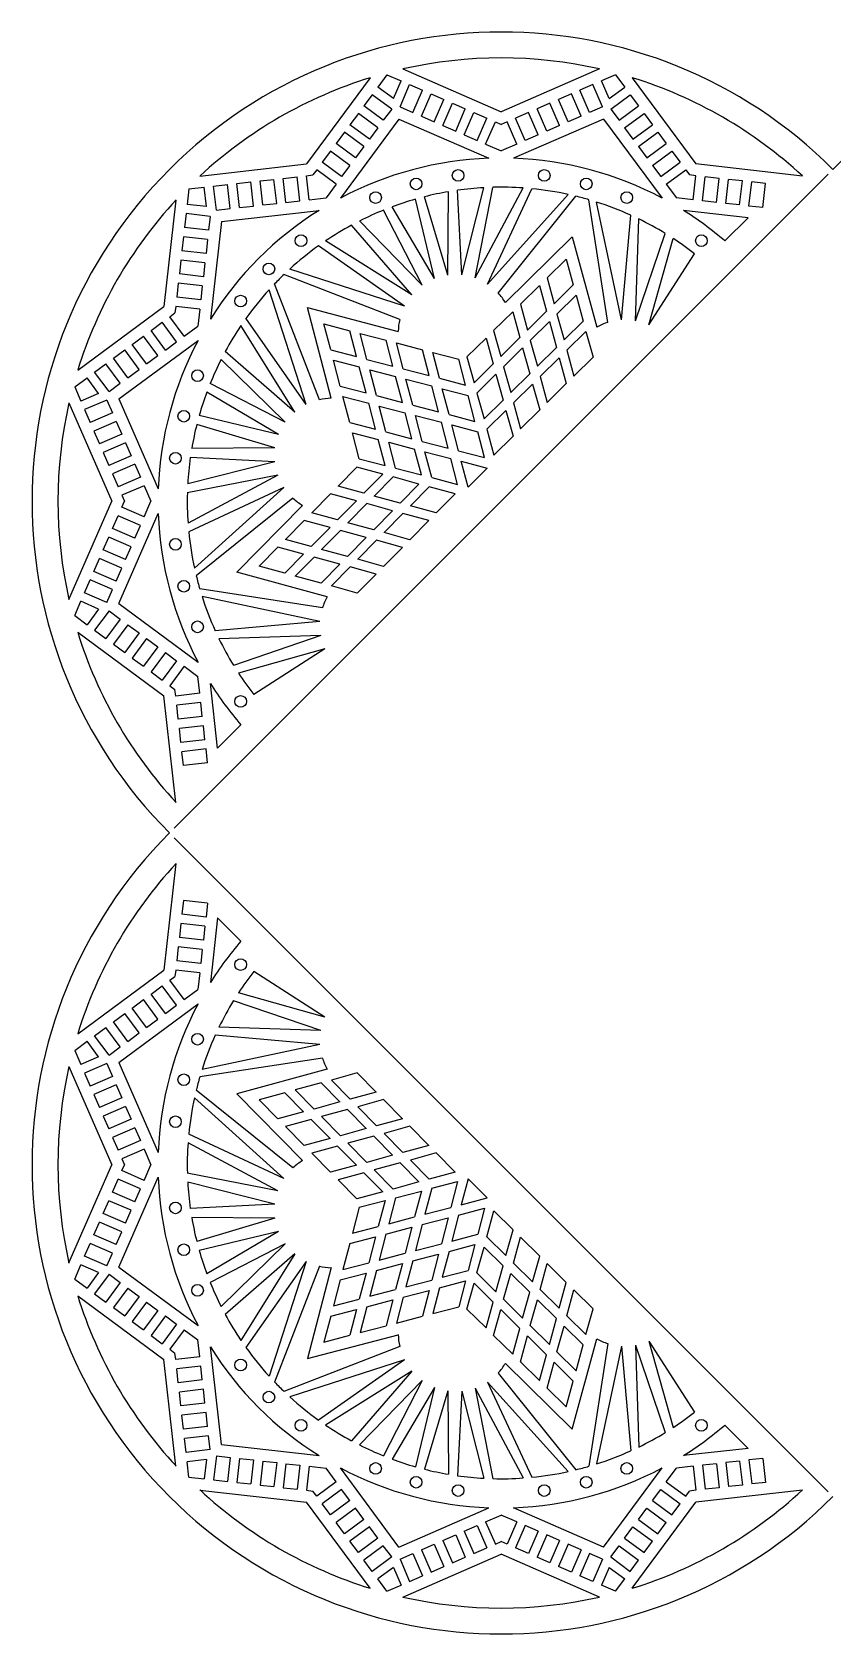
# Model space of a CAD drawing. Extents: x 65 to 312, y -7 to 240.
# Drawn here: x 64.6 to 188.4, y -7.2 to 240.3 of the extents above; entities that cross this region are included whole.
import ezdxf

# ---------------------------------------------------------------- set-up
doc = ezdxf.new("R2010")
doc.units = 0
doc.layers.get('0').update_dxf_attribs({"linetype": 'CONTINUOUS'})

msp = doc.modelspace()

# ---------------------------------------------------------------- linework, layer by layer
for p, q in [((116.86, 233.29), (107.02, 219.97)), ((119.45, 233.76), (118.03, 231.84)), ((119.45, 233.76), (121.64, 232.8)), ((120.44, 230.06), (121.64, 232.8)), ((121.93, 234.64), (137.11, 228.03)), ((152.29, 234.64), (137.11, 228.03)), ((154.77, 233.76), (152.58, 232.8)), ((153.78, 230.06), (152.58, 232.8)), ((154.77, 233.76), (156.19, 231.84)), ((157.36, 233.29), (167.2, 219.97)), ((117.17, 230.67), (115.88, 228.93)), ((120.18, 228.45), (117.17, 230.67)), ((120.44, 230.06), (118.03, 231.84)), ((121.47, 228.8), (122.96, 232.23)), ((122.96, 232.23), (124.94, 231.36)), ((123.45, 227.94), (124.94, 231.36)), ((124.78, 227.36), (126.27, 230.78)), ((126.27, 230.78), (128.25, 229.92)), ((147.95, 230.78), (145.96, 229.92)), ((149.44, 227.36), (147.95, 230.78)), ((151.25, 232.23), (149.27, 231.36)), ((150.76, 227.94), (149.27, 231.36)), ((152.75, 228.8), (151.25, 232.23)), ((153.78, 230.06), (156.19, 231.84)), ((154.04, 228.45), (157.04, 230.67)), ((157.04, 230.67), (158.33, 228.93)), ((115.03, 227.77), (113.74, 226.03)), ((118.03, 225.55), (115.03, 227.77)), ((118.89, 226.71), (115.88, 228.93)), ((120.18, 228.45), (118.89, 226.71)), ((121.47, 228.8), (123.45, 227.94)), ((126.76, 226.49), (128.25, 229.92)), ((128.08, 225.92), (129.58, 229.34)), ((129.58, 229.34), (131.56, 228.48)), ((130.07, 225.05), (131.56, 228.48)), ((131.39, 224.47), (132.89, 227.9)), ((132.89, 227.9), (134.87, 227.03)), ((141.33, 227.9), (139.34, 227.03)), ((142.82, 224.47), (141.33, 227.9)), ((144.64, 229.34), (142.65, 228.48)), ((144.14, 225.05), (142.65, 228.48)), ((146.13, 225.92), (144.64, 229.34)), ((147.45, 226.49), (145.96, 229.92)), ((152.75, 228.8), (150.76, 227.94)), ((154.04, 228.45), (155.32, 226.71)), ((155.32, 226.71), (158.33, 228.93)), ((156.18, 225.55), (159.19, 227.77)), ((159.19, 227.77), (160.47, 226.03)), ((121.28, 226.91), (112.26, 214.7)), ((116.74, 223.81), (113.74, 226.03)), ((118.03, 225.55), (116.74, 223.81)), ((121.28, 226.91), (135.2, 220.85)), ((124.78, 227.36), (126.76, 226.49)), ((128.08, 225.92), (130.07, 225.05)), ((133.38, 223.61), (134.87, 227.03)), ((134.7, 223.03), (136.2, 226.46)), ((136.2, 226.46), (137.11, 226.06)), ((138.02, 226.46), (137.11, 226.06)), ((139.51, 223.03), (138.02, 226.46)), ((152.93, 226.91), (139.01, 220.85)), ((140.83, 223.61), (139.34, 227.03)), ((146.13, 225.92), (144.14, 225.05)), ((149.44, 227.36), (147.45, 226.49)), ((152.93, 226.91), (161.96, 214.7)), ((156.18, 225.55), (157.47, 223.81)), ((157.47, 223.81), (160.47, 226.03)), ((112.88, 224.87), (111.59, 223.13)), ((114.6, 220.91), (111.59, 223.13)), ((115.89, 222.65), (112.88, 224.87)), ((131.39, 224.47), (133.38, 223.61)), ((134.7, 223.03), (137.11, 221.98)), ((139.51, 223.03), (137.11, 221.98)), ((142.82, 224.47), (140.83, 223.61)), ((158.33, 222.65), (161.33, 224.87)), ((159.61, 220.91), (162.62, 223.13)), ((161.33, 224.87), (162.62, 223.13)), ((110.74, 221.96), (109.45, 220.22)), ((113.74, 219.74), (110.74, 221.96)), ((115.89, 222.65), (114.6, 220.91)), ((158.33, 222.65), (159.61, 220.91)), ((160.47, 219.74), (163.48, 221.96)), ((163.48, 221.96), (164.76, 220.22)), ((86.57, 117.32), (187.64, 218.38)), ((90.56, 218.1), (107.02, 219.97)), ((103.43, 217.74), (105.58, 217.99)), ((106, 214.27), (105.58, 217.99)), ((107.01, 218.15), (108, 218.26)), ((107.43, 214.44), (107.01, 218.15)), ((108.59, 219.06), (108, 218.26)), ((111.6, 216.84), (108.59, 219.06)), ((112.45, 218), (109.45, 220.22)), ((113.74, 219.74), (112.45, 218)), ((160.47, 219.74), (161.76, 218)), ((161.76, 218), (164.76, 220.22)), ((162.62, 216.84), (165.62, 219.06)), ((165.62, 219.06), (166.21, 218.26)), ((167.2, 218.15), (166.21, 218.26)), ((166.78, 214.44), (167.2, 218.15)), ((183.65, 218.1), (167.2, 219.97)), ((168.22, 214.27), (168.64, 217.99)), ((170.79, 217.74), (168.64, 217.99)), ((88.86, 216.1), (88.59, 213.72)), ((88.86, 216.1), (91.23, 216.36)), ((91.57, 213.39), (91.23, 216.36)), ((92.67, 216.53), (94.82, 216.77)), ((93.09, 212.81), (92.67, 216.53)), ((95.24, 213.06), (94.82, 216.77)), ((96.25, 216.93), (98.4, 217.18)), ((96.67, 213.22), (96.25, 216.93)), ((98.82, 213.46), (98.4, 217.18)), ((99.84, 217.34), (101.99, 217.58)), ((100.26, 213.63), (99.84, 217.34)), ((102.41, 213.87), (101.99, 217.58)), ((103.85, 214.03), (103.43, 217.74)), ((111.6, 216.84), (110.04, 214.73)), ((128.85, 202.8), (128.95, 215.68)), ((131, 202.84), (130.37, 215.9)), ((131, 202.84), (134.42, 216.29)), ((133.09, 202.37), (135.83, 216.35)), ((133.09, 202.37), (140.51, 216.25)), ((135.01, 201.41), (141.86, 216.14)), ((162.62, 216.84), (164.17, 214.73)), ((170.37, 214.03), (170.79, 217.74)), ((171.8, 213.87), (172.22, 217.58)), ((174.37, 217.34), (172.22, 217.58)), ((173.95, 213.63), (174.37, 217.34)), ((175.39, 213.46), (175.81, 217.18)), ((177.96, 216.93), (175.81, 217.18)), ((177.54, 213.22), (177.96, 216.93)), ((86.85, 214.39), (84.99, 197.94)), ((91.57, 213.39), (88.59, 213.72)), ((93.09, 212.81), (95.24, 213.06)), ((96.67, 213.22), (98.82, 213.46)), ((100.26, 213.63), (102.41, 213.87)), ((103.85, 214.03), (106, 214.27)), ((107.43, 214.44), (110.04, 214.73)), ((126.78, 202.25), (120.26, 213.35)), ((126.78, 202.25), (123.85, 214.52)), ((128.85, 202.8), (125.25, 214.9)), ((135.01, 201.41), (147.46, 215.25)), ((136.64, 200.02), (148.66, 214.97)), ((153.6, 195.48), (150.67, 214.44)), ((155.71, 195.87), (151.84, 214.08)), ((166.78, 214.44), (164.17, 214.73)), ((170.37, 214.03), (168.22, 214.27)), ((173.95, 213.63), (171.8, 213.87)), ((177.54, 213.22), (175.39, 213.46)), ((88.43, 212.29), (88.18, 210.14)), ((92.14, 211.87), (88.43, 212.29)), ((92.14, 211.87), (91.9, 209.72)), ((93.87, 211.09), (92.16, 196)), ((93.87, 211.09), (108.96, 212.79)), ((123.32, 199.76), (113.96, 210.49)), ((124.9, 201.21), (115.21, 211.15)), ((124.9, 201.21), (118.92, 212.83)), ((155.71, 195.87), (157.14, 212.04)), ((157.85, 195.74), (158.36, 211.47)), ((175.26, 211.66), (165.26, 212.79)), ((171.67, 208.07), (175.26, 211.66)), ((88.02, 208.7), (87.78, 206.55)), ((91.73, 208.28), (88.02, 208.7)), ((91.9, 209.72), (88.18, 210.14)), ((91.73, 208.28), (91.49, 206.13)), ((123.32, 199.76), (109.96, 208.06)), ((137.75, 198.54), (148.06, 208.72)), ((148.06, 208.72), (151.89, 194.75)), ((157.85, 195.74), (162.46, 209.22)), ((159.9, 195.1), (163.66, 208.46)), ((91.49, 206.13), (87.78, 206.55)), ((122.14, 197.97), (108.85, 207.29)), ((159.9, 195.1), (166.97, 206.09)), ((87.62, 205.12), (87.37, 202.96)), ((91.33, 204.7), (87.62, 205.12)), ((91.33, 204.7), (91.09, 202.54)), ((122.14, 197.97), (104.44, 203.73)), ((144.19, 202.36), (147.13, 205.27)), ((147.13, 205.27), (148.23, 201.28)), ((87.21, 201.53), (86.97, 199.38)), ((90.92, 201.11), (87.21, 201.53)), ((91.09, 202.54), (87.37, 202.96)), ((90.92, 201.11), (90.68, 198.96)), ((106.99, 182.81), (101.23, 200.51)), ((109.01, 183.53), (102.07, 201.42)), ((121.42, 195.95), (103.54, 202.88)), ((140.07, 198.29), (143.01, 201.2)), ((143.01, 201.2), (144.11, 197.21)), ((144.19, 202.36), (145.29, 198.37)), ((145.29, 198.37), (148.23, 201.28)), ((90.68, 198.96), (86.97, 199.38)), ((140.07, 198.29), (141.16, 194.3)), ((145.72, 196.77), (148.67, 199.68)), ((148.67, 199.68), (149.76, 195.69)), ((71.67, 188.1), (84.99, 197.94)), ((85.89, 196.36), (86.69, 196.95)), ((88.11, 193.36), (85.89, 196.36)), ((86.81, 197.94), (86.69, 196.95)), ((90.52, 197.52), (86.81, 197.94)), ((90.52, 197.52), (90.22, 194.92)), ((106.99, 182.81), (97.66, 196.11)), ((107.18, 197.77), (121.2, 194.1)), ((110.85, 183.75), (107.18, 197.77)), ((135.94, 194.22), (138.89, 197.13)), ((138.89, 197.13), (139.99, 193.13)), ((141.16, 194.3), (144.11, 197.21)), ((141.6, 192.7), (144.55, 195.61)), ((144.55, 195.61), (145.64, 191.62)), ((145.72, 196.77), (146.82, 192.78)), ((146.82, 192.78), (149.76, 195.69)), ((80.09, 192.07), (81.83, 193.36)), ((84.05, 190.36), (81.83, 193.36)), ((82.99, 194.22), (84.73, 195.51)), ((85.21, 191.21), (82.99, 194.22)), ((86.95, 192.5), (84.73, 195.51)), ((88.11, 193.36), (90.22, 194.92)), ((105.2, 181.63), (96.89, 194.99)), ((109.71, 195.24), (113.71, 194.2)), ((110.76, 191.24), (109.71, 195.24)), ((114.76, 190.19), (113.71, 194.2)), ((115.32, 193.78), (119.32, 192.73)), ((116.36, 189.77), (115.32, 193.78)), ((135.94, 194.22), (137.04, 190.22)), ((137.04, 190.22), (139.99, 193.13)), ((147.26, 191.19), (150.2, 194.1)), ((150.2, 194.1), (151.3, 190.1)), ((77.18, 189.93), (78.93, 191.22)), ((78.04, 183.67), (90.26, 192.7)), ((81.15, 188.21), (78.93, 191.22)), ((82.31, 189.07), (80.09, 192.07)), ((85.21, 191.21), (86.95, 192.5)), ((105.2, 181.63), (94.46, 191)), ((110.76, 191.24), (114.76, 190.19)), ((120.37, 188.73), (119.32, 192.73)), ((121.97, 188.31), (120.92, 192.31)), ((120.92, 192.31), (124.93, 191.26)), ((125.98, 187.26), (124.93, 191.26)), ((126.53, 190.85), (130.54, 189.8)), ((127.58, 186.84), (126.53, 190.85)), ((131.82, 190.14), (134.77, 193.05)), ((134.77, 193.05), (135.86, 189.06)), ((137.48, 188.63), (140.42, 191.54)), ((140.42, 191.54), (141.52, 187.55)), ((141.6, 192.7), (142.7, 188.71)), ((142.7, 188.71), (145.64, 191.62)), ((147.26, 191.19), (148.35, 187.19)), ((74.28, 187.78), (76.02, 189.07)), ((78.24, 186.07), (76.02, 189.07)), ((79.4, 186.92), (77.18, 189.93)), ((79.4, 186.92), (81.15, 188.21)), ((82.31, 189.07), (84.05, 190.36)), ((103.74, 180.05), (93.81, 189.75)), ((111.18, 189.64), (115.18, 188.59)), ((112.22, 185.63), (111.18, 189.64)), ((116.23, 184.59), (115.18, 188.59)), ((116.36, 189.77), (120.37, 188.73)), ((116.78, 188.17), (120.79, 187.12)), ((117.83, 184.17), (116.78, 188.17)), ((121.97, 188.31), (125.98, 187.26)), ((131.58, 185.79), (130.54, 189.8)), ((131.82, 190.14), (132.92, 186.15)), ((132.92, 186.15), (135.86, 189.06)), ((137.48, 188.63), (138.57, 184.64)), ((143.13, 187.11), (146.08, 190.02)), ((146.08, 190.02), (147.17, 186.03)), ((148.35, 187.19), (151.3, 190.1)), ((71.2, 185.51), (73.12, 186.93)), ((74.9, 184.52), (73.12, 186.93)), ((76.5, 184.78), (74.28, 187.78)), ((76.5, 184.78), (78.24, 186.07)), ((103.74, 180.05), (92.13, 186.04)), ((121.84, 183.12), (120.79, 187.12)), ((122.39, 186.71), (126.39, 185.66)), ((123.44, 182.7), (122.39, 186.71)), ((127.44, 181.65), (126.39, 185.66)), ((127.58, 186.84), (131.58, 185.79)), ((133.36, 184.55), (136.3, 187.46)), ((136.3, 187.46), (137.4, 183.47)), ((138.57, 184.64), (141.52, 187.55)), ((139.01, 183.04), (141.96, 185.95)), ((141.96, 185.95), (143.05, 181.96)), ((143.13, 187.11), (144.23, 183.12)), ((144.23, 183.12), (147.17, 186.03)), ((71.2, 185.51), (72.15, 183.32)), ((74.9, 184.52), (72.15, 183.32)), ((76.15, 183.49), (72.73, 182)), ((76.15, 183.49), (77.02, 181.5)), ((78.04, 183.67), (84.11, 169.75)), ((102.71, 178.17), (91.61, 184.7)), ((112.22, 185.63), (116.23, 184.59)), ((113.69, 180.03), (112.64, 184.03)), ((112.64, 184.03), (116.65, 182.98)), ((117.83, 184.17), (121.84, 183.12)), ((129.04, 181.23), (128, 185.24)), ((128, 185.24), (132, 184.19)), ((133.05, 180.19), (132, 184.19)), ((133.36, 184.55), (134.45, 180.56)), ((134.45, 180.56), (137.4, 183.47)), ((70.31, 183.03), (76.93, 167.85)), ((72.73, 182), (73.59, 180.01)), ((77.02, 181.5), (73.59, 180.01)), ((102.71, 178.17), (90.43, 181.1)), ((117.69, 178.98), (116.65, 182.98)), ((118.25, 182.56), (122.25, 181.52)), ((119.3, 178.56), (118.25, 182.56)), ((123.3, 177.51), (122.25, 181.52)), ((123.44, 182.7), (127.44, 181.65)), ((124.9, 177.09), (123.86, 181.1)), ((123.86, 181.1), (127.86, 180.05)), ((129.04, 181.23), (133.05, 180.19)), ((134.89, 178.97), (137.83, 181.88)), ((137.83, 181.88), (138.93, 177.88)), ((139.01, 183.04), (140.11, 179.05)), ((140.11, 179.05), (143.05, 181.96)), ((77.6, 180.18), (74.17, 178.69)), ((74.17, 178.69), (75.04, 176.7)), ((77.6, 180.18), (78.46, 178.19)), ((102.15, 176.1), (90.06, 179.71)), ((113.69, 180.03), (117.69, 178.98)), ((115.16, 174.42), (114.11, 178.42)), ((114.11, 178.42), (118.11, 177.38)), ((119.3, 178.56), (123.3, 177.51)), ((128.91, 176.05), (127.86, 180.05)), ((129.46, 179.63), (133.47, 178.58)), ((130.51, 175.63), (129.46, 179.63)), ((134.52, 174.58), (133.47, 178.58)), ((134.89, 178.97), (135.98, 174.97)), ((78.46, 178.19), (75.04, 176.7)), ((79.04, 176.87), (75.61, 175.38)), ((79.04, 176.87), (79.9, 174.88)), ((102.15, 176.1), (89.28, 176)), ((119.16, 173.37), (118.11, 177.38)), ((119.72, 176.96), (123.72, 175.91)), ((120.76, 172.95), (119.72, 176.96)), ((124.77, 171.91), (123.72, 175.91)), ((124.9, 177.09), (128.91, 176.05)), ((135.98, 174.97), (138.93, 177.88)), ((75.61, 175.38), (76.48, 173.39)), ((79.9, 174.88), (76.48, 173.39)), ((80.48, 173.56), (77.06, 172.07)), ((80.48, 173.56), (81.35, 171.58)), ((102.11, 173.96), (88.66, 170.53)), ((102.11, 173.96), (89.06, 174.58)), ((115.16, 174.42), (119.16, 173.37)), ((126.37, 171.49), (125.32, 175.49)), ((125.32, 175.49), (129.33, 174.44)), ((130.37, 170.44), (129.33, 174.44)), ((130.51, 175.63), (134.52, 174.58)), ((131.98, 170.02), (130.93, 174.03)), ((130.93, 174.03), (134.93, 172.98)), ((77.06, 172.07), (77.92, 170.08)), ((81.35, 171.58), (77.92, 170.08)), ((102.58, 171.87), (88.6, 169.12)), ((102.58, 171.87), (88.71, 164.45)), ((111.9, 170.19), (114.81, 173.13)), ((118.8, 172.04), (114.81, 173.13)), ((115.89, 169.09), (118.8, 172.04)), ((117.49, 168.65), (120.4, 171.6)), ((124.39, 170.5), (120.4, 171.6)), ((120.76, 172.95), (124.77, 171.91)), ((126.37, 171.49), (130.37, 170.44)), ((131.98, 170.02), (134.93, 172.98)), ((81.92, 170.25), (78.5, 168.76)), ((78.5, 168.76), (78.9, 167.85)), ((81.92, 170.25), (82.97, 167.85)), ((103.54, 169.95), (88.82, 163.1)), ((103.54, 169.95), (89.7, 157.5)), ((107.83, 166.07), (110.74, 169.01)), ((114.73, 167.91), (110.74, 169.01)), ((115.89, 169.09), (111.9, 170.19)), ((121.48, 167.56), (117.49, 168.65)), ((121.48, 167.56), (124.39, 170.5)), ((123.08, 167.12), (125.99, 170.07)), ((129.98, 168.97), (125.99, 170.07)), ((127.07, 166.03), (129.98, 168.97)), ((70.31, 152.67), (76.93, 167.85)), ((78.04, 152.02), (84.11, 165.94)), ((78.5, 166.94), (78.9, 167.85)), ((81.92, 165.44), (78.5, 166.94)), ((81.92, 165.44), (82.97, 167.85)), ((104.93, 168.31), (89.98, 156.3)), ((96.23, 156.9), (106.42, 167.2)), ((111.82, 164.97), (107.83, 166.07)), ((111.82, 164.97), (114.73, 167.91)), ((113.42, 164.53), (116.33, 167.48)), ((120.32, 166.38), (116.33, 167.48)), ((117.41, 163.44), (120.32, 166.38)), ((119.01, 163), (121.92, 165.94)), ((125.91, 164.85), (121.92, 165.94)), ((127.07, 166.03), (123.08, 167.12)), ((77.06, 163.63), (77.92, 165.61)), ((80.48, 162.13), (77.06, 163.63)), ((81.35, 164.12), (77.92, 165.61)), ((80.48, 162.13), (81.35, 164.12)), ((103.76, 161.94), (106.66, 164.89)), ((110.66, 163.79), (106.66, 164.89)), ((107.75, 160.85), (110.66, 163.79)), ((117.41, 163.44), (113.42, 164.53)), ((123, 161.9), (125.91, 164.85)), ((75.61, 160.32), (76.48, 162.3)), ((79.9, 160.81), (76.48, 162.3)), ((107.75, 160.85), (103.76, 161.94)), ((109.34, 160.41), (112.25, 163.35)), ((116.25, 162.26), (112.25, 163.35)), ((113.34, 159.31), (116.25, 162.26)), ((114.93, 158.88), (117.84, 161.82)), ((121.83, 160.72), (117.84, 161.82)), ((123, 161.9), (119.01, 163)), ((74.17, 157.01), (75.04, 158.99)), ((78.46, 157.5), (75.04, 158.99)), ((79.04, 158.83), (75.61, 160.32)), ((79.04, 158.83), (79.9, 160.81)), ((99.68, 157.82), (102.59, 160.76)), ((106.58, 159.67), (102.59, 160.76)), ((103.67, 156.72), (106.58, 159.67)), ((105.27, 156.29), (108.18, 159.23)), ((112.17, 158.14), (108.18, 159.23)), ((113.34, 159.31), (109.34, 160.41)), ((118.92, 157.78), (114.93, 158.88)), ((118.92, 157.78), (121.83, 160.72)), ((77.6, 155.52), (74.17, 157.01)), ((77.6, 155.52), (78.46, 157.5)), ((110.21, 153.06), (96.23, 156.9)), ((103.67, 156.72), (99.68, 157.82)), ((109.26, 155.19), (105.27, 156.29)), ((109.26, 155.19), (112.17, 158.14)), ((110.86, 154.75), (113.77, 157.7)), ((117.76, 156.6), (113.77, 157.7)), ((114.85, 153.66), (117.76, 156.6)), ((72.73, 153.7), (73.59, 155.69)), ((76.15, 152.21), (72.73, 153.7)), ((77.02, 154.19), (73.59, 155.69)), ((76.15, 152.21), (77.02, 154.19)), ((109.47, 151.36), (90.52, 154.29)), ((114.85, 153.66), (110.86, 154.75)), ((71.2, 150.19), (72.15, 152.38)), ((74.9, 151.18), (72.15, 152.38)), ((74.9, 151.18), (73.12, 148.77)), ((78.04, 152.02), (90.26, 143)), ((109.09, 149.25), (90.88, 153.11)), ((71.2, 150.19), (73.12, 148.77)), ((76.5, 150.92), (74.28, 147.91)), ((78.24, 149.63), (76.02, 146.62)), ((76.5, 150.92), (78.24, 149.63)), ((79.4, 148.77), (77.18, 145.77)), ((79.4, 148.77), (81.15, 147.49)), ((109.09, 149.25), (92.91, 147.82)), ((71.67, 147.6), (84.99, 137.76)), ((74.28, 147.91), (76.02, 146.62)), ((81.15, 147.49), (78.93, 144.48)), ((82.31, 146.63), (80.09, 143.62)), ((82.31, 146.63), (84.05, 145.34)), ((109.22, 147.11), (93.49, 146.59)), ((109.22, 147.11), (95.74, 142.49)), ((77.18, 145.77), (78.93, 144.48)), ((80.09, 143.62), (81.83, 142.34)), ((84.05, 145.34), (81.83, 142.34)), ((85.21, 144.48), (82.99, 141.48)), ((85.21, 144.48), (86.95, 143.2)), ((109.85, 145.06), (96.49, 141.3)), ((109.85, 145.06), (98.86, 137.99)), ((82.99, 141.48), (84.73, 140.19)), ((86.95, 143.2), (84.73, 140.19)), ((88.11, 142.34), (85.89, 139.33)), ((88.11, 142.34), (90.22, 140.78)), ((85.89, 139.33), (86.69, 138.74)), ((86.81, 137.75), (86.69, 138.74)), ((90.52, 138.17), (90.22, 140.78)), ((93.29, 129.69), (92.16, 139.7)), ((86.85, 121.3), (84.99, 137.76)), ((90.52, 138.17), (86.81, 137.75)), ((90.68, 136.74), (86.97, 136.32)), ((87.21, 134.17), (86.97, 136.32)), ((90.92, 134.59), (90.68, 136.74)), ((90.92, 134.59), (87.21, 134.17)), ((91.09, 133.15), (87.37, 132.73)), ((87.62, 130.58), (87.37, 132.73)), ((91.33, 131), (91.09, 133.15)), ((93.29, 129.69), (96.89, 133.28)), ((91.33, 131), (87.62, 130.58)), ((91.49, 129.57), (87.78, 129.15)), ((88.02, 126.99), (87.78, 129.15)), ((91.73, 127.41), (91.49, 129.57)), ((91.73, 127.41), (88.02, 126.99)), ((86.57, 115.85), (187.64, 14.78)), ((86.85, 111.86), (84.99, 95.41)), ((88.02, 106.17), (87.78, 104.02)), ((91.49, 103.6), (87.78, 104.02)), ((91.73, 105.75), (88.02, 106.17)), ((91.73, 105.75), (91.49, 103.6)), ((87.62, 102.58), (87.37, 100.43)), ((91.33, 102.17), (87.62, 102.58)), ((91.33, 102.17), (91.09, 100.01)), ((93.29, 103.47), (92.16, 93.47)), ((93.29, 103.47), (96.89, 99.88)), ((91.09, 100.01), (87.37, 100.43)), ((87.21, 99), (86.97, 96.85)), ((90.68, 96.43), (86.97, 96.85)), ((90.92, 98.58), (87.21, 99)), ((90.92, 98.58), (90.68, 96.43)), ((71.67, 85.57), (84.99, 95.41)), ((85.89, 93.83), (86.69, 94.42)), ((86.81, 95.41), (86.69, 94.42)), ((90.52, 94.99), (86.81, 95.41)), ((90.52, 94.99), (90.22, 92.39)), ((109.85, 88.11), (98.86, 95.18)), ((82.99, 91.69), (84.73, 92.97)), ((85.21, 88.68), (82.99, 91.69)), ((86.95, 89.97), (84.73, 92.97)), ((88.11, 90.83), (85.89, 93.83)), ((88.11, 90.83), (90.22, 92.39)), ((109.85, 88.11), (96.49, 91.87)), ((78.04, 81.14), (90.26, 90.17)), ((80.09, 89.54), (81.83, 90.83)), ((82.31, 86.54), (80.09, 89.54)), ((84.05, 87.82), (81.83, 90.83)), ((85.21, 88.68), (86.95, 89.97)), ((109.22, 86.06), (95.74, 90.67)), ((77.18, 87.4), (78.93, 88.69)), ((79.4, 84.39), (77.18, 87.4)), ((81.15, 85.68), (78.93, 88.69)), ((82.31, 86.54), (84.05, 87.82)), ((71.2, 82.98), (73.12, 84.4)), ((74.9, 81.99), (73.12, 84.4)), ((74.28, 85.25), (76.02, 86.54)), ((76.5, 82.25), (74.28, 85.25)), ((78.24, 83.54), (76.02, 86.54)), ((79.4, 84.39), (81.15, 85.68)), ((109.09, 83.92), (92.91, 85.35)), ((109.22, 86.06), (93.49, 86.57)), ((71.2, 82.98), (72.15, 80.79)), ((74.9, 81.99), (72.15, 80.79)), ((76.5, 82.25), (78.24, 83.54)), ((109.47, 81.81), (90.52, 78.88)), ((109.09, 83.92), (90.88, 80.06)), ((70.31, 80.5), (76.93, 65.32)), ((76.15, 80.96), (72.73, 79.47)), ((72.73, 79.47), (73.59, 77.48)), ((76.15, 80.96), (77.02, 78.97)), ((78.04, 81.14), (84.11, 67.22)), ((110.21, 80.1), (96.23, 76.27)), ((114.85, 79.51), (110.86, 78.41)), ((114.85, 79.51), (117.76, 76.56)), ((77.02, 78.97), (73.59, 77.48)), ((77.6, 77.65), (74.17, 76.16)), ((77.6, 77.65), (78.46, 75.66)), ((104.93, 64.85), (89.98, 76.87)), ((109.26, 77.97), (105.27, 76.88)), ((105.27, 76.88), (108.18, 73.93)), ((109.26, 77.97), (112.17, 75.03)), ((110.86, 78.41), (113.77, 75.47)), ((74.17, 76.16), (75.04, 74.17)), ((78.46, 75.66), (75.04, 74.17)), ((79.04, 74.34), (75.61, 72.85)), ((79.04, 74.34), (79.9, 72.35)), ((103.54, 63.22), (89.7, 75.67)), ((96.23, 76.27), (106.42, 65.96)), ((103.67, 76.44), (99.68, 75.35)), ((99.68, 75.35), (102.59, 72.4)), ((103.67, 76.44), (106.58, 73.5)), ((112.17, 75.03), (108.18, 73.93)), ((117.76, 76.56), (113.77, 75.47)), ((118.92, 75.39), (114.93, 74.29)), ((114.93, 74.29), (117.84, 71.35)), ((118.92, 75.39), (121.83, 72.44)), ((75.61, 72.85), (76.48, 70.86)), ((79.9, 72.35), (76.48, 70.86)), ((106.58, 73.5), (102.59, 72.4)), ((107.75, 72.32), (103.76, 71.22)), ((107.75, 72.32), (110.66, 69.37)), ((113.34, 73.85), (109.34, 72.76)), ((109.34, 72.76), (112.25, 69.81)), ((113.34, 73.85), (116.25, 70.91)), ((121.83, 72.44), (117.84, 71.35)), ((80.48, 71.03), (77.06, 69.54)), ((77.06, 69.54), (77.92, 67.55)), ((80.48, 71.03), (81.35, 69.05)), ((103.54, 63.22), (88.82, 70.07)), ((103.76, 71.22), (106.66, 68.28)), ((110.66, 69.37), (106.66, 68.28)), ((116.25, 70.91), (112.25, 69.81)), ((117.41, 69.73), (113.42, 68.63)), ((117.41, 69.73), (120.32, 66.78)), ((123, 71.26), (119.01, 70.17)), ((119.01, 70.17), (121.92, 67.22)), ((123, 71.26), (125.91, 68.32)), ((81.35, 69.05), (77.92, 67.55)), ((81.92, 67.72), (78.5, 66.23)), ((81.92, 67.72), (82.97, 65.32)), ((102.58, 61.3), (88.71, 68.72)), ((111.82, 68.2), (107.83, 67.1)), ((107.83, 67.1), (110.74, 64.16)), ((111.82, 68.2), (114.73, 65.25)), ((113.42, 68.63), (116.33, 65.69)), ((125.91, 68.32), (121.92, 67.22)), ((127.07, 67.14), (123.08, 66.04)), ((127.07, 67.14), (129.98, 64.2)), ((70.31, 50.14), (76.93, 65.32)), ((78.5, 66.23), (78.9, 65.32)), ((78.5, 64.41), (78.9, 65.32)), ((81.92, 62.91), (78.5, 64.41)), ((81.92, 62.91), (82.97, 65.32)), ((114.73, 65.25), (110.74, 64.16)), ((120.32, 66.78), (116.33, 65.69)), ((121.48, 65.61), (117.49, 64.51)), ((117.49, 64.51), (120.4, 61.57)), ((121.48, 65.61), (124.39, 62.66)), ((123.08, 66.04), (125.99, 63.1)), ((77.06, 61.1), (77.92, 63.08)), ((81.35, 61.59), (77.92, 63.08)), ((78.04, 49.49), (84.11, 63.41)), ((102.58, 61.3), (88.6, 64.04)), ((102.11, 59.21), (88.66, 62.63)), ((115.89, 64.07), (111.9, 62.98)), ((111.9, 62.98), (114.81, 60.03)), ((115.89, 64.07), (118.8, 61.13)), ((124.39, 62.66), (120.4, 61.57)), ((129.98, 64.2), (125.99, 63.1)), ((126.37, 61.68), (130.37, 62.73)), ((130.37, 62.73), (129.33, 58.72)), ((131.98, 63.15), (130.93, 59.14)), ((131.98, 63.15), (134.93, 60.19)), ((75.61, 57.79), (76.48, 59.77)), ((79.9, 58.28), (76.48, 59.77)), ((80.48, 59.6), (77.06, 61.1)), ((80.48, 59.6), (81.35, 61.59)), ((118.8, 61.13), (114.81, 60.03)), ((115.16, 58.75), (119.16, 59.79)), ((119.16, 59.79), (118.11, 55.79)), ((120.76, 60.21), (119.72, 56.21)), ((120.76, 60.21), (124.77, 61.26)), ((124.77, 61.26), (123.72, 57.25)), ((126.37, 61.68), (125.32, 57.67)), ((130.93, 59.14), (134.93, 60.19)), ((79.04, 56.3), (75.61, 57.79)), ((79.04, 56.3), (79.9, 58.28)), ((102.11, 59.21), (89.06, 58.58)), ((102.15, 57.06), (89.28, 57.16)), ((102.15, 57.06), (90.06, 53.46)), ((115.16, 58.75), (114.11, 54.74)), ((119.72, 56.21), (123.72, 57.25)), ((124.9, 56.07), (128.91, 57.12)), ((125.32, 57.67), (129.33, 58.72)), ((128.91, 57.12), (127.86, 53.11)), ((130.51, 57.54), (129.46, 53.53)), ((130.51, 57.54), (134.52, 58.59)), ((134.52, 58.59), (133.47, 54.58)), ((134.89, 54.2), (135.98, 58.19)), ((135.98, 58.19), (138.93, 55.28)), ((74.17, 54.48), (75.04, 56.46)), ((77.6, 52.99), (74.17, 54.48)), ((78.46, 54.97), (75.04, 56.46)), ((77.6, 52.99), (78.46, 54.97)), ((102.71, 54.99), (90.43, 52.06)), ((102.71, 54.99), (91.61, 48.47)), ((114.11, 54.74), (118.11, 55.79)), ((119.3, 54.61), (118.25, 50.6)), ((119.3, 54.61), (123.3, 55.65)), ((123.3, 55.65), (122.25, 51.65)), ((124.9, 56.07), (123.86, 52.07)), ((129.46, 53.53), (133.47, 54.58)), ((137.83, 51.29), (138.93, 55.28)), ((72.73, 51.17), (73.59, 53.16)), ((77.02, 51.66), (73.59, 53.16)), ((103.74, 53.11), (92.13, 47.13)), ((103.74, 53.11), (93.81, 43.42)), ((113.69, 53.14), (112.64, 49.13)), ((113.69, 53.14), (117.69, 54.19)), ((117.69, 54.19), (116.65, 50.18)), ((123.86, 52.07), (127.86, 53.11)), ((129.04, 51.93), (133.05, 52.98)), ((133.05, 52.98), (132, 48.97)), ((133.36, 48.61), (134.45, 52.6)), ((134.45, 52.6), (137.4, 49.69)), ((134.89, 54.2), (137.83, 51.29)), ((139.01, 50.13), (140.11, 54.12)), ((140.11, 54.12), (143.05, 51.21)), ((71.2, 47.66), (72.15, 49.85)), ((74.9, 48.65), (72.15, 49.85)), ((76.15, 49.68), (72.73, 51.17)), ((76.15, 49.68), (77.02, 51.66)), ((105.2, 51.53), (94.46, 42.17)), ((105.2, 51.53), (96.89, 38.17)), ((106.99, 50.35), (97.66, 37.06)), ((106.99, 50.35), (101.23, 32.65)), ((109.01, 49.63), (102.07, 31.75)), ((112.64, 49.13), (116.65, 50.18)), ((117.83, 49), (121.84, 50.05)), ((118.25, 50.6), (122.25, 51.65)), ((121.84, 50.05), (120.79, 46.04)), ((123.44, 50.46), (122.39, 46.46)), ((123.44, 50.46), (127.44, 51.51)), ((127.44, 51.51), (126.39, 47.51)), ((129.04, 51.93), (128, 47.93)), ((136.3, 45.7), (137.4, 49.69)), ((139.01, 50.13), (141.96, 47.22)), ((141.96, 47.22), (143.05, 51.21)), ((143.13, 46.05), (144.23, 50.05)), ((144.23, 50.05), (147.17, 47.14)), ((71.2, 47.66), (73.12, 46.24)), ((74.9, 48.65), (73.12, 46.24)), ((76.5, 48.39), (74.28, 45.38)), ((78.24, 47.1), (76.02, 44.09)), ((76.5, 48.39), (78.24, 47.1)), ((78.04, 49.49), (90.26, 40.47)), ((110.85, 49.42), (107.18, 35.39)), ((112.22, 47.53), (111.18, 43.53)), ((112.22, 47.53), (116.23, 48.58)), ((116.23, 48.58), (115.18, 44.57)), ((117.83, 49), (116.78, 44.99)), ((122.39, 46.46), (126.39, 47.51)), ((127.58, 46.32), (131.58, 47.37)), ((128, 47.93), (132, 48.97)), ((131.58, 47.37), (130.54, 43.37)), ((133.36, 48.61), (136.3, 45.7)), ((137.48, 44.54), (138.57, 48.53)), ((138.57, 48.53), (141.52, 45.62)), ((146.08, 43.14), (147.17, 47.14)), ((71.67, 45.07), (84.99, 35.23)), ((74.28, 45.38), (76.02, 44.09)), ((79.4, 46.24), (77.18, 43.24)), ((81.15, 44.95), (78.93, 41.95)), ((79.4, 46.24), (81.15, 44.95)), ((111.18, 43.53), (115.18, 44.57)), ((116.78, 44.99), (120.79, 46.04)), ((121.97, 44.86), (120.92, 40.85)), ((121.97, 44.86), (125.98, 45.91)), ((125.98, 45.91), (124.93, 41.9)), ((127.58, 46.32), (126.53, 42.32)), ((131.82, 43.02), (132.92, 47.01)), ((132.92, 47.01), (135.86, 44.1)), ((140.42, 41.63), (141.52, 45.62)), ((143.13, 46.05), (146.08, 43.14)), ((147.26, 41.98), (148.35, 45.97)), ((148.35, 45.97), (151.3, 43.06)), ((77.18, 43.24), (78.93, 41.95)), ((82.31, 44.1), (80.09, 41.09)), ((84.05, 42.81), (81.83, 39.8)), ((82.31, 44.1), (84.05, 42.81)), ((110.76, 41.93), (114.76, 42.97)), ((114.76, 42.97), (113.71, 38.97)), ((116.36, 43.39), (115.32, 39.39)), ((116.36, 43.39), (120.37, 44.44)), ((120.37, 44.44), (119.32, 40.43)), ((126.53, 42.32), (130.54, 43.37)), ((131.82, 43.02), (134.77, 40.11)), ((134.77, 40.11), (135.86, 44.1)), ((135.94, 38.95), (137.04, 42.94)), ((137.04, 42.94), (139.99, 40.03)), ((137.48, 44.54), (140.42, 41.63)), ((141.6, 40.46), (142.7, 44.46)), ((142.7, 44.46), (145.64, 41.55)), ((150.2, 39.07), (151.3, 43.06)), ((80.09, 41.09), (81.83, 39.8)), ((85.21, 41.95), (82.99, 38.95)), ((86.95, 40.67), (84.73, 37.66)), ((85.21, 41.95), (86.95, 40.67)), ((88.11, 39.81), (85.89, 36.8)), ((88.11, 39.81), (90.22, 38.25)), ((110.76, 41.93), (109.71, 37.92)), ((115.32, 39.39), (119.32, 40.43)), ((120.92, 40.85), (124.93, 41.9)), ((138.89, 36.04), (139.99, 40.03)), ((141.6, 40.46), (144.55, 37.55)), ((144.55, 37.55), (145.64, 41.55)), ((145.72, 36.39), (146.82, 40.38)), ((146.82, 40.38), (149.76, 37.47)), ((147.26, 41.98), (150.2, 39.07)), ((82.99, 38.95), (84.73, 37.66)), ((90.52, 35.64), (90.22, 38.25)), ((93.87, 22.08), (92.16, 37.17)), ((121.42, 37.22), (103.54, 30.28)), ((107.18, 35.39), (121.2, 39.06)), ((109.71, 37.92), (113.71, 38.97)), ((135.94, 38.95), (138.89, 36.04)), ((140.07, 34.88), (141.16, 38.87)), ((141.16, 38.87), (144.11, 35.96)), ((148.06, 24.44), (151.89, 38.42)), ((148.67, 33.48), (149.76, 37.47)), ((153.6, 37.68), (150.67, 18.73)), ((155.71, 37.3), (151.84, 19.09)), ((155.71, 37.3), (157.14, 21.12)), ((157.85, 37.43), (162.46, 23.95)), ((157.85, 37.43), (158.36, 21.7)), ((159.9, 38.07), (166.97, 27.07)), ((159.9, 38.07), (163.66, 24.7)), ((86.85, 18.77), (84.99, 35.23)), ((85.89, 36.8), (86.69, 36.21)), ((86.81, 35.22), (86.69, 36.21)), ((90.52, 35.64), (86.81, 35.22)), ((122.14, 35.2), (104.44, 29.44)), ((122.14, 35.2), (108.85, 25.87)), ((140.07, 34.88), (143.01, 31.97)), ((143.01, 31.97), (144.11, 35.96)), ((144.19, 30.8), (145.29, 34.79)), ((145.29, 34.79), (148.23, 31.88)), ((145.72, 36.39), (148.67, 33.48)), ((90.68, 34.21), (86.97, 33.79)), ((87.21, 31.64), (86.97, 33.79)), ((90.92, 32.06), (90.68, 34.21)), ((123.32, 33.41), (109.96, 25.1)), ((123.32, 33.41), (113.96, 22.67)), ((136.64, 33.14), (148.66, 18.19)), ((137.75, 34.63), (148.06, 24.44)), ((90.92, 32.06), (87.21, 31.64)), ((91.09, 30.62), (87.37, 30.2)), ((87.62, 28.05), (87.37, 30.2)), ((91.33, 28.47), (91.09, 30.62)), ((124.9, 31.96), (115.21, 22.02)), ((124.9, 31.96), (118.92, 20.34)), ((126.78, 30.92), (120.26, 19.82)), ((126.78, 30.92), (123.85, 18.64)), ((128.85, 30.37), (125.25, 18.27)), ((128.85, 30.37), (128.95, 17.49)), ((131, 30.32), (130.37, 17.27)), ((131, 30.32), (134.42, 16.87)), ((133.09, 30.79), (140.51, 16.92)), ((133.09, 30.79), (135.83, 16.81)), ((135.01, 31.75), (147.46, 17.91)), ((135.01, 31.75), (141.86, 17.03)), ((144.19, 30.8), (147.13, 27.89)), ((147.13, 27.89), (148.23, 31.88)), ((91.33, 28.47), (87.62, 28.05)), ((91.49, 27.04), (87.78, 26.62)), ((88.02, 24.46), (87.78, 26.62)), ((91.73, 24.88), (88.02, 24.46)), ((91.73, 24.88), (91.49, 27.04)), ((171.67, 25.1), (175.26, 21.5)), ((91.9, 23.45), (88.18, 23.03)), ((88.43, 20.88), (88.18, 23.03)), ((92.14, 21.3), (91.9, 23.45)), ((92.14, 21.3), (88.43, 20.88)), ((93.09, 20.35), (92.67, 16.64)), ((93.09, 20.35), (95.24, 20.11)), ((93.87, 22.08), (108.96, 20.37)), ((95.24, 20.11), (94.82, 16.4)), ((96.67, 19.95), (96.25, 16.23)), ((96.67, 19.95), (98.82, 19.7)), ((175.26, 21.5), (165.26, 20.37)), ((177.54, 19.95), (175.39, 19.7)), ((177.54, 19.95), (177.96, 16.23)), ((91.57, 19.78), (88.59, 19.44)), ((88.86, 17.07), (88.59, 19.44)), ((91.57, 19.78), (91.23, 16.8)), ((98.82, 19.7), (98.4, 15.99)), ((100.26, 19.54), (99.84, 15.83)), ((100.26, 19.54), (102.41, 19.3)), ((102.41, 19.3), (101.99, 15.58)), ((103.85, 19.13), (103.43, 15.42)), ((103.85, 19.13), (106, 18.89)), ((106, 18.89), (105.58, 15.18)), ((107.43, 18.73), (107.01, 15.02)), ((107.43, 18.73), (110.04, 18.43)), ((111.6, 16.32), (110.04, 18.43)), ((121.28, 6.25), (112.26, 18.47)), ((152.93, 6.25), (161.96, 18.47)), ((162.62, 16.32), (164.17, 18.43)), ((166.78, 18.73), (164.17, 18.43)), ((166.78, 18.73), (167.2, 15.02)), ((170.37, 19.13), (168.22, 18.89)), ((168.22, 18.89), (168.64, 15.18)), ((170.37, 19.13), (170.79, 15.42)), ((173.95, 19.54), (171.8, 19.3)), ((171.8, 19.3), (172.22, 15.58)), ((173.95, 19.54), (174.37, 15.83)), ((175.39, 19.7), (175.81, 15.99)), ((88.86, 17.07), (91.23, 16.8)), ((90.56, 15.06), (107.02, 13.2)), ((92.67, 16.64), (94.82, 16.4)), ((96.25, 16.23), (98.4, 15.99)), ((99.84, 15.83), (101.99, 15.58)), ((103.43, 15.42), (105.58, 15.18)), ((107.01, 15.02), (108, 14.9)), ((108.59, 14.1), (108, 14.9)), ((111.6, 16.32), (108.59, 14.1)), ((112.45, 15.16), (109.45, 12.94)), ((113.74, 13.42), (112.45, 15.16)), ((160.47, 13.42), (161.76, 15.16)), ((161.76, 15.16), (164.76, 12.94)), ((162.62, 16.32), (165.62, 14.1)), ((165.62, 14.1), (166.21, 14.9)), ((167.2, 15.02), (166.21, 14.9)), ((183.65, 15.06), (167.2, 13.2)), ((170.79, 15.42), (168.64, 15.18)), ((174.37, 15.83), (172.22, 15.58)), ((177.96, 16.23), (175.81, 15.99)), ((116.86, -0.12), (107.02, 13.2)), ((110.74, 11.2), (109.45, 12.94)), ((113.74, 13.42), (110.74, 11.2)), ((157.36, -0.12), (167.2, 13.2)), ((160.47, 13.42), (163.48, 11.2)), ((163.48, 11.2), (164.76, 12.94)), ((114.6, 12.26), (111.59, 10.04)), ((112.88, 8.3), (111.59, 10.04)), ((115.89, 10.52), (112.88, 8.3)), ((115.89, 10.52), (114.6, 12.26)), ((121.28, 6.25), (135.2, 12.32)), ((134.7, 10.13), (137.11, 11.18)), ((134.7, 10.13), (136.2, 6.71)), ((139.51, 10.13), (137.11, 11.18)), ((139.51, 10.13), (138.02, 6.71)), ((152.93, 6.25), (139.01, 12.32)), ((158.33, 10.52), (159.61, 12.26)), ((158.33, 10.52), (161.33, 8.3)), ((159.61, 12.26), (162.62, 10.04)), ((161.33, 8.3), (162.62, 10.04)), ((116.74, 9.36), (113.74, 7.14)), ((118.03, 7.61), (115.03, 5.39)), ((118.03, 7.61), (116.74, 9.36)), ((128.08, 7.25), (130.07, 8.11)), ((130.07, 8.11), (131.56, 4.69)), ((131.39, 8.69), (133.38, 9.56)), ((131.39, 8.69), (132.89, 5.27)), ((133.38, 9.56), (134.87, 6.13)), ((140.83, 9.56), (139.34, 6.13)), ((142.82, 8.69), (140.83, 9.56)), ((142.82, 8.69), (141.33, 5.27)), ((144.14, 8.11), (142.65, 4.69)), ((146.13, 7.25), (144.14, 8.11)), ((156.18, 7.61), (157.47, 9.36)), ((156.18, 7.61), (159.19, 5.39)), ((157.47, 9.36), (160.47, 7.14)), ((115.03, 5.39), (113.74, 7.14)), ((118.89, 6.45), (115.88, 4.23)), ((120.18, 4.71), (118.89, 6.45)), ((121.47, 4.36), (123.45, 5.23)), ((121.93, -1.48), (137.11, 5.14)), ((123.45, 5.23), (124.94, 1.81)), ((124.78, 5.81), (126.76, 6.67)), ((124.78, 5.81), (126.27, 2.38)), ((126.76, 6.67), (128.25, 3.25)), ((128.08, 7.25), (129.58, 3.82)), ((132.89, 5.27), (134.87, 6.13)), ((136.2, 6.71), (137.11, 7.11)), ((138.02, 6.71), (137.11, 7.11)), ((152.29, -1.48), (137.11, 5.14)), ((141.33, 5.27), (139.34, 6.13)), ((146.13, 7.25), (144.64, 3.82)), ((147.45, 6.67), (145.96, 3.25)), ((149.44, 5.81), (147.45, 6.67)), ((149.44, 5.81), (147.95, 2.38)), ((150.76, 5.23), (149.27, 1.81)), ((152.75, 4.36), (150.76, 5.23)), ((154.04, 4.71), (155.32, 6.45)), ((155.32, 6.45), (158.33, 4.23)), ((159.19, 5.39), (160.47, 7.14)), ((117.17, 2.49), (115.88, 4.23)), ((120.18, 4.71), (117.17, 2.49)), ((120.44, 3.11), (118.03, 1.33)), ((120.44, 3.11), (121.64, 0.36)), ((121.47, 4.36), (122.96, 0.94)), ((126.27, 2.38), (128.25, 3.25)), ((129.58, 3.82), (131.56, 4.69)), ((144.64, 3.82), (142.65, 4.69)), ((147.95, 2.38), (145.96, 3.25)), ((152.75, 4.36), (151.25, 0.94)), ((153.78, 3.11), (152.58, 0.36)), ((153.78, 3.11), (156.19, 1.33)), ((154.04, 4.71), (157.04, 2.49)), ((157.04, 2.49), (158.33, 4.23)), ((119.45, -0.59), (118.03, 1.33)), ((119.45, -0.59), (121.64, 0.36)), ((122.96, 0.94), (124.94, 1.81)), ((151.25, 0.94), (149.27, 1.81)), ((154.77, -0.59), (152.58, 0.36)), ((154.77, -0.59), (156.19, 1.33))]:
    msp.add_line(p, q)
for centre in [(130.45, 218.19), (143.76, 218.19), (117.7, 214.77), (123.96, 216.89), (150.25, 216.89), (156.51, 214.77), (106.17, 208.11), (168.04, 208.11), (101.2, 203.75), (96.84, 198.78), (90.18, 187.25), (88.06, 180.99), (86.77, 174.5), (86.77, 161.19), (88.06, 154.71), (90.18, 148.44), (96.84, 136.91), (96.84, 96.25), (90.18, 84.72), (88.06, 78.46), (86.77, 71.97), (86.77, 58.66), (88.06, 52.18), (90.18, 45.91), (96.84, 34.38), (101.2, 29.41), (106.17, 25.05), (168.04, 25.05), (117.7, 18.39), (156.51, 18.39), (123.96, 16.27), (130.45, 14.98), (143.76, 14.98), (150.25, 16.27)]:
    msp.add_circle(centre, 0.902)
for centre, radius, start, end in [((137.11, 167.85), 72.5, 45, 225), ((239.64, 167.85), 72.5, 315, 135), ((137.11, 167.85), 68.5, 77.1955, 102.8045), ((137.11, 167.85), 68.5, 107.1955, 132.8045), ((137.11, 167.85), 68.5, 47.1955, 72.8045), ((137.11, 167.85), 53.03, 92.0599, 117.9401), ((137.11, 167.85), 53.03, 62.0599, 87.9401), ((137.11, 167.85), 48.52, 99.6777, 104.1475), ((137.11, 167.85), 48.52, 93.1731, 97.9805), ((137.11, 167.85), 48.52, 85.98, 91.5055), ((137.11, 167.85), 48.52, 77.6823, 84.3823), ((137.11, 167.85), 68.5, 137.1955, 162.8045), ((137.11, 167.85), 48.52, 105.8525, 110.3223), ((137.11, 167.85), 48.52, 73.7736, 76.2264), ((137.11, 167.85), 48.52, 65.6177, 72.3177), ((137.11, 167.85), 53.03, 122.0599, 147.9401), ((137.11, 167.85), 48.52, 118.4945, 124.02), ((137.11, 167.85), 48.52, 112.0195, 116.8269), ((137.11, 167.85), 48.52, 58.4945, 64.02), ((137.11, 167.85), 53.03, 49.3257, 57.9401), ((137.11, 167.85), 48.52, 52.0195, 56.8269), ((137.11, 167.85), 48.52, 125.6177, 132.3177), ((137.11, 167.85), 48.52, 137.6823, 144.3823), ((137.11, 167.85), 48.52, 133.7736, 136.2264), ((130.1, 193.99), 8.9, 30.7352, 42.6923), ((130.1, 193.99), 8.9, 167.3077, 179.2648), ((137.11, 167.85), 48.52, 145.98, 151.5055), ((156.24, 186.99), 8.9, 107.3077, 119.2648), ((137.11, 167.85), 53.03, 152.0599, 177.9401), ((137.11, 167.85), 48.52, 153.1731, 157.9805), ((137.11, 167.85), 48.52, 159.6777, 164.1475), ((110.96, 174.85), 8.9, 90.7352, 102.6923), ((137.11, 167.85), 68.5, 167.1955, 192.8045), ((137.11, 167.85), 48.52, 165.8525, 170.3223), ((137.11, 167.85), 48.52, 172.0195, 176.8269), ((137.11, 167.85), 48.52, 178.4945, 184.02), ((137.11, 167.85), 53.03, 182.0599, 207.9401), ((110.96, 174.85), 8.9, 227.3077, 239.2648), ((137.11, 167.85), 48.52, 185.6177, 192.3177), ((137.11, 167.85), 48.52, 193.7736, 196.2264), ((137.11, 167.85), 48.52, 197.6823, 204.3823), ((117.97, 148.71), 8.9, 150.7352, 162.6923), ((137.11, 167.85), 68.5, 197.1955, 222.8045), ((137.11, 167.85), 48.52, 205.98, 211.5055), ((137.11, 167.85), 48.52, 213.1731, 217.9805), ((137.11, 167.85), 53.03, 212.0599, 220.6743), ((137.11, 65.32), 72.5, 135, 315), ((137.11, 65.32), 68.5, 137.1955, 162.8045), ((137.11, 65.32), 53.03, 139.3257, 147.9401), ((137.11, 65.32), 48.52, 142.0195, 146.8269), ((137.11, 65.32), 53.03, 152.0599, 177.9401), ((137.11, 65.32), 48.52, 148.4945, 154.02), ((137.11, 65.32), 48.52, 155.6177, 162.3177), ((117.97, 84.45), 8.9, 197.3077, 209.2648), ((137.11, 65.32), 68.5, 167.1955, 192.8045), ((137.11, 65.32), 48.52, 163.7736, 166.2264), ((137.11, 65.32), 48.52, 167.6823, 174.3823), ((137.11, 65.32), 48.52, 175.98, 181.5055), ((110.96, 58.31), 8.9, 120.7352, 132.6923), ((137.11, 65.32), 53.03, 182.0599, 207.9401), ((137.11, 65.32), 48.52, 183.1731, 187.9805), ((137.11, 65.32), 48.52, 189.6777, 194.1475), ((137.11, 65.32), 48.52, 195.8525, 200.3223), ((110.96, 58.31), 8.9, 257.3077, 269.2648), ((137.11, 65.32), 48.52, 202.0195, 206.8269), ((137.11, 65.32), 68.5, 197.1955, 222.8045), ((137.11, 65.32), 48.52, 208.4945, 214.02), ((137.11, 65.32), 53.03, 212.0599, 237.9401), ((130.1, 39.18), 8.9, 180.7352, 192.6923), ((156.24, 46.18), 8.9, 240.7352, 252.6923), ((137.11, 65.32), 48.52, 215.6177, 222.3177), ((130.1, 39.18), 8.9, 317.3077, 329.2648), ((137.11, 65.32), 48.52, 223.7736, 226.2264), ((137.11, 65.32), 48.52, 227.6823, 234.3823), ((137.11, 65.32), 48.52, 235.98, 241.5055), ((137.11, 65.32), 48.52, 303.1731, 307.9805), ((137.11, 65.32), 53.03, 302.0599, 310.6743), ((137.11, 65.32), 48.52, 295.98, 301.5055), ((137.11, 65.32), 48.52, 243.1731, 247.9805), ((137.11, 65.32), 48.52, 249.6777, 254.1475), ((137.11, 65.32), 48.52, 287.6823, 294.3823), ((137.11, 65.32), 53.03, 242.0599, 267.9401), ((137.11, 65.32), 48.52, 255.8525, 260.3223), ((137.11, 65.32), 53.03, 272.0599, 297.9401), ((137.11, 65.32), 48.52, 275.6177, 282.3177), ((137.11, 65.32), 48.52, 283.7736, 286.2264), ((137.11, 65.32), 68.5, 227.1955, 252.8045), ((137.11, 65.32), 48.52, 262.0195, 266.8269), ((137.11, 65.32), 48.52, 268.4945, 274.02), ((137.11, 65.32), 68.5, 287.1955, 312.8045), ((137.11, 65.32), 68.5, 257.1955, 282.8045)]:
    msp.add_arc(centre, radius, start, end)

doc.saveas('drawing.dxf')
